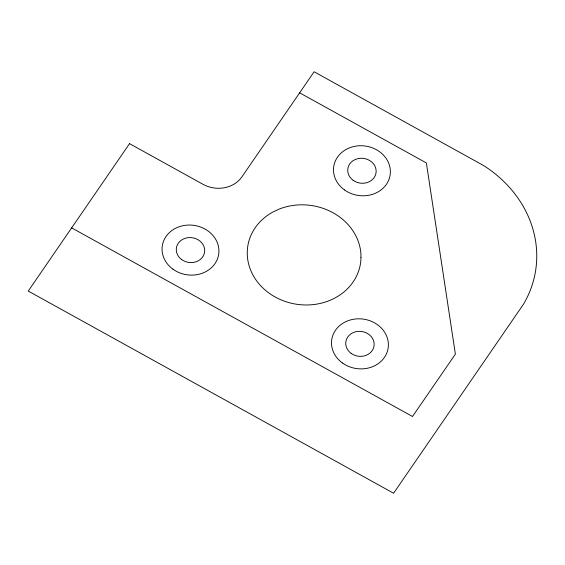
<?xml version="1.0" encoding="UTF-8"?>
<svg xmlns="http://www.w3.org/2000/svg" width="565" height="565" viewBox="0 0 565 565"><rect width="100%" height="100%" fill="white"/><g stroke="black" fill="none" stroke-linecap="round" stroke-linejoin="round"><path stroke-width="0.85" d="M299.655 92.83L426.37 162.946L455.383 354.128L412.521 416.504L71.656 227.886M360.943 257.308L360.851 260.578A57.023 49.925 8.3 0 1 275.19 297.013A57.023 49.925 8.3 0 1 273.001 211.967L279.484 208.965A57.023 49.925 8.3 0 1 360.922 254.031L360.943 257.308M129.533 143.651L28.25 291.06L393.6 493.231L523.649 303.97A122.386 107.145 8.3 0 0 483.576 165.538L314.119 71.769L241.954 176.796A28.511 24.959 8.3 0 1 202.997 184.303L129.533 143.651M344.396 189.875A28.511 24.959 8.3 0 0 390.097 175.228A28.511 24.959 8.3 0 0 351.317 147.197A28.511 24.959 8.3 0 0 344.396 189.875M181.725 259.632A14.259 12.479 8.3 0 0 204.572 252.308A14.259 12.479 8.3 0 0 185.186 238.296A14.259 12.479 8.3 0 0 181.725 259.632M353.167 180.32A14.259 12.479 8.3 0 0 376.015 172.996A14.259 12.479 8.3 0 0 356.628 158.984A14.259 12.479 8.3 0 0 353.167 180.32M351.176 353.4A14.259 12.479 8.3 0 0 374.03 346.077A14.259 12.479 8.3 0 0 354.636 332.065A14.259 12.479 8.3 0 0 351.176 353.4M342.404 362.956A28.511 24.959 8.3 0 0 388.113 348.308A28.511 24.959 8.3 0 0 349.332 320.277A28.511 24.959 8.3 0 0 342.404 362.956M172.954 269.187A28.511 24.959 8.3 0 0 218.655 254.54A28.511 24.959 8.3 0 0 179.875 226.509A28.511 24.959 8.3 0 0 172.954 269.187"/></g></svg>
